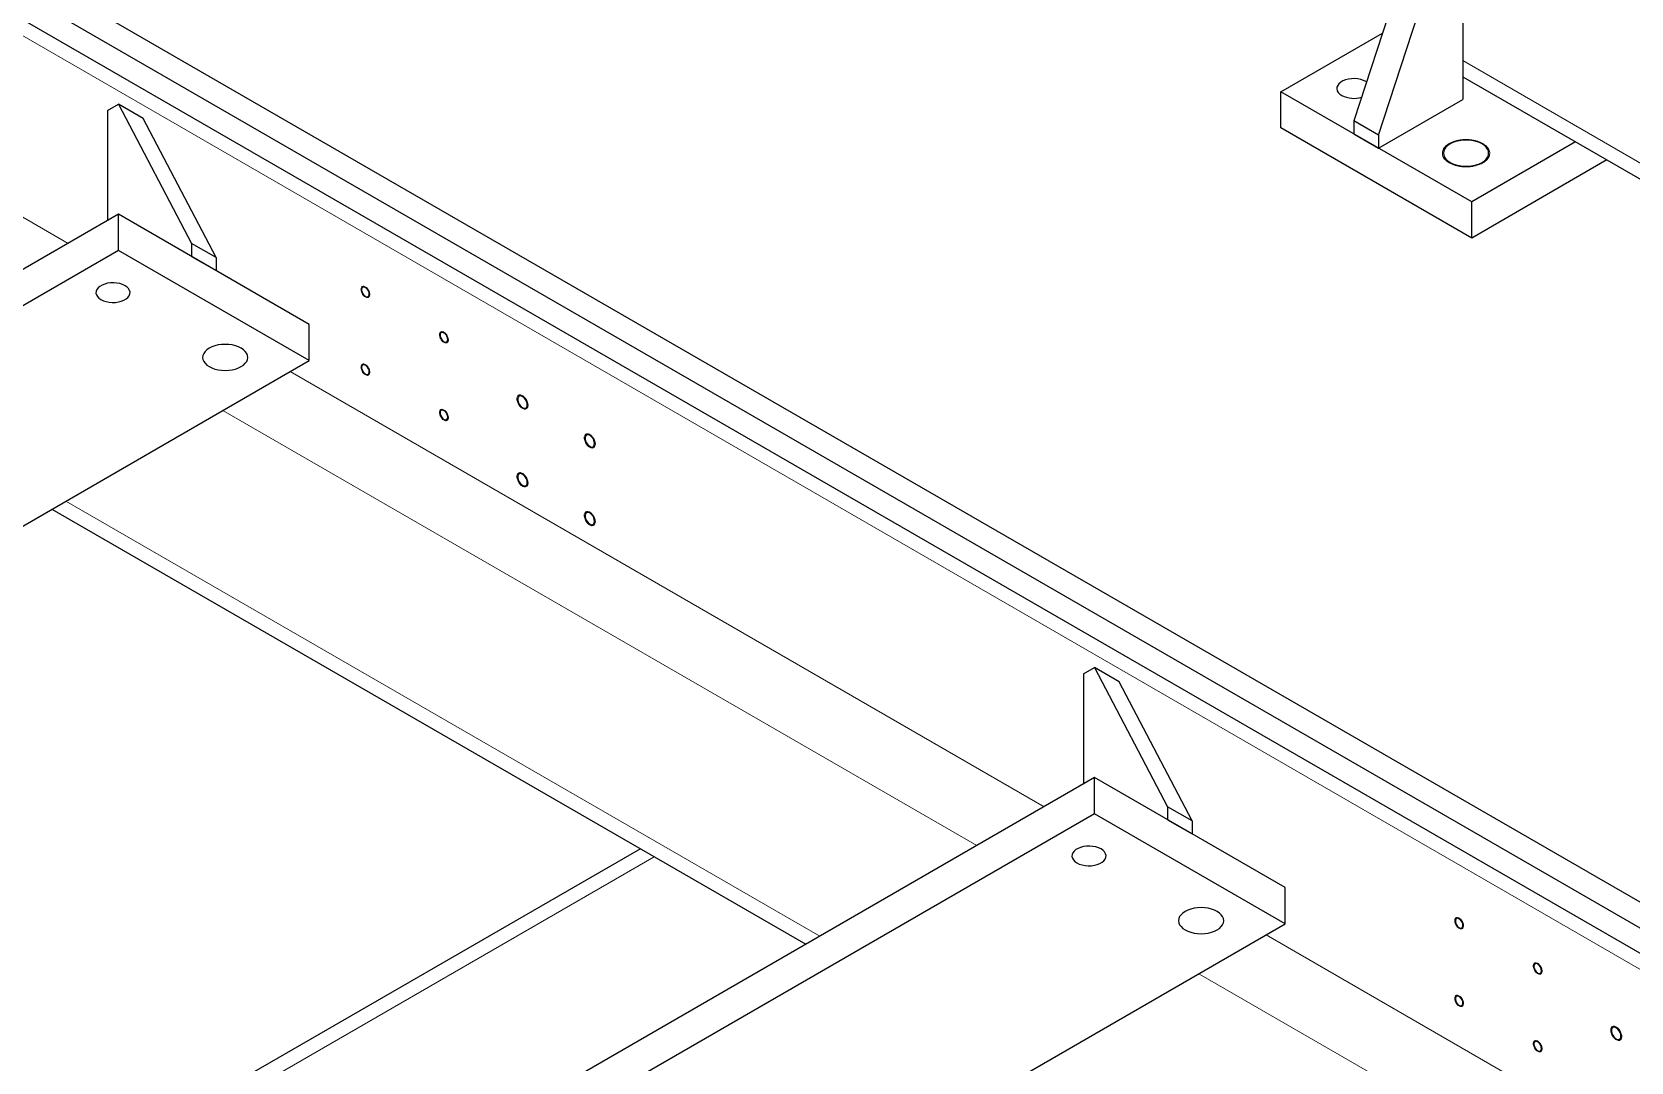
# Model space of a CAD drawing. Header units: millimetres. Extents: x 30 to 8380, y 30 to 5898.
# Drawn here: x 876 to 1380, y 4537 to 4862 of the extents above; entities that cross this region are included whole.
import ezdxf

# ---------------------------------------------------------------- set-up
doc = ezdxf.new("R2010")
doc.units = ezdxf.units.MM
doc.header["$LTSCALE"] = 10

msp = doc.modelspace()

# ---------------------------------------------------------------- linework, layer by layer
at = {"color": 7, "linetype": 'Continuous', "lineweight": 25}
for p, q in [((548.9571135, 5068.8120266), (2161.1605746, 4138.1067791)), ((548.9571135, 5060.6466184), (2161.1605746, 4129.941371)), ((2164.4173244, 4120.0706863), (545.1427955, 5054.8579743)), ((1315.8657948, 4903.9595672), (1292.8848244, 4833.5350785)), ((1300.662999, 4829.0448339), (1323.6439694, 4899.4693226)), ((1327.1795033, 4901.5103428), (1327.1795033, 4840.269782)), ((1269.903854, 4842.7190063), (1301.9113288, 4861.1965282)), ((1327.1795033, 4847.4439769), (1609.7319139, 4684.3299422)), ((900.0356303, 4836.7433763), (903.5711642, 4838.7843965)), ((903.5711642, 4838.7843965), (926.5521346, 4794.8931715)), ((911.3493388, 4834.2941519), (903.5711642, 4838.7843965)), ((1330.0079304, 4808.0216615), (1269.903854, 4842.7190063)), ((1269.903854, 4831.2874349), (1269.903854, 4842.7190063)), ((1300.662999, 4824.9621299), (1327.1795033, 4840.269782)), ((900.0356303, 4836.7433763), (900.0356303, 4802.036079)), ((934.3303092, 4790.4029269), (911.3493388, 4834.2941519)), ((1300.662999, 4829.0448339), (1292.8848244, 4833.5350785)), ((1292.8848244, 4833.5350785), (1292.8848244, 4829.4523745)), ((1330.0079304, 4796.5900902), (1269.903854, 4831.2874349)), ((1292.8848244, 4829.4523745), (1300.662999, 4824.9621299)), ((1300.662999, 4829.0448339), (1300.662999, 4824.9621299)), ((1362.738143, 4826.9164111), (1330.0079304, 4808.0216615)), ((1372.6392471, 4821.2006254), (1330.0079304, 4796.5900902)), ((1330.0079304, 4796.5900902), (1330.0079304, 4808.0216615)), ((903.5711642, 4804.0770993), (475.7715616, 4557.1136455)), ((903.5711642, 4792.6455279), (903.5711642, 4804.0770993)), ((963.6752406, 4769.3797545), (903.5711642, 4804.0770993)), ((903.5711642, 4792.6455279), (475.7715616, 4545.6820741)), ((963.6752406, 4757.9481832), (903.5711642, 4792.6455279)), ((926.5521346, 4794.8931715), (926.5521346, 4790.8104675)), ((934.3303092, 4790.4029269), (926.5521346, 4794.8931715)), ((926.5521346, 4790.8104675), (934.3303092, 4786.3202229)), ((934.3303092, 4790.4029269), (934.3303092, 4786.3202229)), ((963.6752406, 4757.9481832), (963.6752406, 4769.3797545)), ((535.875638, 4510.9847293), (963.6752406, 4757.9481832)), ((882.5628706, 4711.1230086), (1120.14914, 4573.9673747)), ((1207.6270802, 4659.1746119), (1211.1626141, 4661.2156322)), ((1207.6270802, 4659.1746119), (1207.6270802, 4624.4673147)), ((1211.1626141, 4661.2156322), (1234.1435844, 4617.3244072)), ((1218.9407887, 4656.7253876), (1211.1626141, 4661.2156322)), ((1241.921759, 4612.8341626), (1218.9407887, 4656.7253876)), ((1211.1626141, 4626.508335), (783.3630114, 4379.5448811)), ((1211.1626141, 4615.0767636), (1211.1626141, 4626.508335)), ((1271.2666905, 4591.8109902), (1211.1626141, 4626.508335)), ((1234.1435844, 4617.3244072), (1234.1435844, 4613.2417031)), ((1241.921759, 4612.8341626), (1234.1435844, 4617.3244072)), ((1211.1626141, 4615.0767636), (783.3630114, 4368.1133098)), ((1271.2666905, 4580.3794188), (1211.1626141, 4615.0767636)), ((1234.1435844, 4613.2417031), (1241.921759, 4608.7514585)), ((1241.921759, 4612.8341626), (1241.921759, 4608.7514585)), ((1068.0150455, 4604.0637469), (896.0717737, 4504.803009)), ((1271.2666905, 4580.3794188), (1271.2666905, 4591.8109902)), ((843.4670878, 4333.415965), (1271.2666905, 4580.3794188))]:
    msp.add_line(p, q, dxfattribs=at)
at = {"color": 8, "linetype": 'Continuous', "lineweight": 18}
for p, q in [((548.2500067, 5047.9903022), (2167.5245356, 4113.2030142)), ((650.0767163, 4932.0491372), (887.6629857, 4794.8935033)), ((1327.1795033, 4852.5178941), (1611.1251746, 4688.5995472)), ((957.6681661, 4754.4803728), (1195.2544355, 4617.324739)), ((936.4532386, 4742.2332559), (1174.039508, 4605.077622)), ((886.955764, 4713.658972), (1124.5420334, 4576.5033381)), ((1072.4096629, 4601.5267883), (892.9645625, 4497.9353369)), ((1265.2596159, 4576.9116085), (1502.8458853, 4439.7559746)), ((1244.0446885, 4564.6644916), (1481.6309579, 4427.5088577))]:
    msp.add_line(p, q, dxfattribs=at)
at = {"color": 7, "linetype": 'Continuous', "lineweight": 25, "flags": 128}
for points in [[(1296.8900083, 4845.8088434), (1296.6855234, 4845.9336132), (1295.9224326, 4846.2994188), (1295.0558998, 4846.5780499), (1294.1154336, 4846.7600182), (1293.1330605, 4846.839127), (1292.142234, 4846.8126822), (1291.1766955, 4846.6815844), (1290.2693253, 4846.4502981), (1289.4510228, 4846.1266993), (1288.7496543, 4845.7218079), (1288.1891041, 4845.2494119), (1287.7884609, 4844.7255982), (1287.5613683, 4844.1682047), (1287.5155597, 4843.5962128), (1287.6525949, 4843.0291009), (1287.9678074, 4842.4861813), (1288.450463, 4841.9859425), (1289.0841255, 4841.5454196)], [(1323.2020276, 4820.4208597), (1324.0521935, 4820.0016852), (1325.0054812, 4819.6644479), (1326.0384174, 4819.4174518), (1327.1255679, 4819.2667787), (1328.2401635, 4819.2161387), (1329.354759, 4819.2667787), (1330.4419095, 4819.4174518), (1331.4748458, 4819.6644479), (1332.4281334, 4820.0016852), (1333.2782993, 4820.4208597), (1334.0044095, 4820.9116501), (1334.5885849, 4821.4619713), (1335.0164411, 4822.0582727), (1335.2774429, 4822.6858713), (1335.3651635, 4823.3293136), (1335.2774429, 4823.972756), (1335.0164411, 4824.6003546), (1334.5885849, 4825.196656), (1334.0044095, 4825.7469772), (1333.2782993, 4826.2377675), (1332.4281334, 4826.6569421), (1331.4748458, 4826.9941793), (1330.4419095, 4827.2411755), (1329.354759, 4827.3918486), (1328.2401635, 4827.4424886), (1327.1255679, 4827.3918486), (1326.0384174, 4827.2411755), (1325.0054812, 4826.9941793), (1324.0521935, 4826.6569421), (1323.2020276, 4826.2377675), (1322.4759174, 4825.7469772), (1321.891742, 4825.196656), (1321.4638858, 4824.6003546), (1321.202884, 4823.972756), (1321.1151635, 4823.3293136), (1321.202884, 4822.6858713), (1321.4638858, 4822.0582727), (1321.891742, 4821.4619713), (1322.4759174, 4820.9116501), (1323.2020276, 4820.4208597)], [(898.0026983, 4777.1847993), (898.7657891, 4776.8189937), (899.6323219, 4776.5403626), (900.5727881, 4776.3583943), (901.5551612, 4776.2792855), (902.5459877, 4776.3057303), (903.5115262, 4776.4368281), (904.4188964, 4776.6681144), (905.2371989, 4776.9917132), (905.9385674, 4777.3966046), (906.4991176, 4777.8690006), (906.8997608, 4778.3928143), (907.1268534, 4778.9502078), (907.172662, 4779.5221997), (907.0356268, 4780.0893117), (906.7204143, 4780.6322313), (906.2377587, 4781.13247), (905.6040962, 4781.5729929), (904.8410055, 4781.9387985), (903.9744727, 4782.2174296), (903.0340065, 4782.3993979), (902.0516334, 4782.4785067), (901.0608069, 4782.4520619), (900.0952684, 4782.3209641), (899.1878982, 4782.0896778), (898.3695957, 4781.766079), (897.6682272, 4781.3611876), (897.1076769, 4780.8887916), (896.7070338, 4780.3649779), (896.4799412, 4779.8075844), (896.4341326, 4779.2355925), (896.5711677, 4778.6684805), (896.8863802, 4778.125561), (897.3690359, 4777.6253222), (898.0026983, 4777.1847993)], [(982.5549917, 4778.8992028), (982.4898596, 4779.3875244), (982.3015214, 4779.8981287), (982.0103865, 4780.3756837), (981.6480037, 4780.7684391), (981.2536431, 4781.0338336), (980.8700395, 4781.1431077), (980.5387625, 4781.0844198), (980.295711, 4780.8641296), (980.1672235, 4780.506109), (980.1672235, 4780.0491551), (980.295711, 4779.542786), (980.5387625, 4779.0418745), (980.8700395, 4778.6007023), (981.2536431, 4778.2670771), (981.6480037, 4778.0771525), (982.0103865, 4778.0515097), (982.3015214, 4778.1929275), (982.4898596, 4778.4860811), (982.5549917, 4778.8992028)], [(932.1206005, 4756.0602394), (932.9707664, 4755.6410649), (933.924054, 4755.3038276), (934.9569903, 4755.0568315), (936.0441408, 4754.9061584), (937.1587363, 4754.8555184), (938.2733319, 4754.9061584), (939.3604824, 4755.0568315), (940.3934187, 4755.3038276), (941.3467063, 4755.6410649), (942.1968722, 4756.0602394), (942.9229824, 4756.5510297), (943.5071578, 4757.101351), (943.935014, 4757.6976523), (944.1960158, 4758.325251), (944.2837363, 4758.9686933), (944.1960158, 4759.6121356), (943.935014, 4760.2397343), (943.5071578, 4760.8360357), (942.9229824, 4761.3863569), (942.1968722, 4761.8771472), (941.3467063, 4762.2963217), (940.3934187, 4762.633559), (939.3604824, 4762.8805551), (938.2733319, 4763.0312282), (937.1587363, 4763.0818683), (936.0441408, 4763.0312282), (934.9569903, 4762.8805551), (933.924054, 4762.633559), (932.9707664, 4762.2963217), (932.1206005, 4761.8771472), (931.3944903, 4761.3863569), (930.8103149, 4760.8360357), (930.3824587, 4760.2397343), (930.1214569, 4759.6121356), (930.0337363, 4758.9686933), (930.1214569, 4758.325251), (930.3824587, 4757.6976523), (930.8103149, 4757.101351), (931.3944903, 4756.5510297), (932.1206005, 4756.0602394)], [(1007.303729, 4764.6120608), (1007.238597, 4765.1003824), (1007.0502587, 4765.6109867), (1006.7591238, 4766.0885418), (1006.3967411, 4766.4812971), (1006.0023804, 4766.7466917), (1005.6187769, 4766.8559657), (1005.2874998, 4766.7972778), (1005.0444484, 4766.5769876), (1004.9159608, 4766.218967), (1004.9159608, 4765.7620132), (1005.0444484, 4765.255644), (1005.2874998, 4764.7547326), (1005.6187769, 4764.3135603), (1006.0023804, 4763.9799352), (1006.3967411, 4763.7900105), (1006.7591238, 4763.7643677), (1007.0502587, 4763.9057856), (1007.238597, 4764.1989392), (1007.303729, 4764.6120608)], [(982.5549917, 4754.4029784), (982.4898596, 4754.8913), (982.3015214, 4755.4019043), (982.0103865, 4755.8794594), (981.6480037, 4756.2722147), (981.2536431, 4756.5376093), (980.8700395, 4756.6468833), (980.5387625, 4756.5881954), (980.295711, 4756.3679052), (980.1672235, 4756.0098846), (980.1672235, 4755.5529308), (980.295711, 4755.0465616), (980.5387625, 4754.5456502), (980.8700395, 4754.1044779), (981.2536431, 4753.7708528), (981.6480037, 4753.5809281), (982.0103865, 4753.5552853), (982.3015214, 4753.6967032), (982.4898596, 4753.9898568), (982.5549917, 4754.4029784)], [(1007.303729, 4740.1158365), (1007.238597, 4740.6041581), (1007.0502587, 4741.1147623), (1006.7591238, 4741.5923174), (1006.3967411, 4741.9850728), (1006.0023804, 4742.2504673), (1005.6187769, 4742.3597414), (1005.2874998, 4742.3010534), (1005.0444484, 4742.0807633), (1004.9159608, 4741.7227427), (1004.9159608, 4741.2657888), (1005.0444484, 4740.7594197), (1005.2874998, 4740.2585082), (1005.6187769, 4739.817336), (1006.0023804, 4739.4837108), (1006.3967411, 4739.2937862), (1006.7591238, 4739.2681434), (1007.0502587, 4739.4095612), (1007.238597, 4739.7027148), (1007.303729, 4740.1158365)], [(1032.3529868, 4744.0273761), (1032.2862304, 4744.5773579), (1032.0918928, 4745.1555468), (1031.7872418, 4745.710568), (1031.399347, 4746.1931055), (1030.9626744, 4746.5602837), (1030.5160245, 4746.7794772), (1030.0990839, 4746.8312098), (1029.7488997, 4746.7108847), (1029.4965873, 4746.4291934), (1029.3645658, 4746.0111654), (1029.3645658, 4745.4939442), (1029.4965873, 4744.9234873), (1029.7488997, 4744.3504823), (1030.0990839, 4743.8258432), (1030.5160245, 4743.3961864), (1030.9626744, 4743.0996889), (1031.399347, 4742.9626957), (1031.7872418, 4742.9973794), (1032.0918928, 4743.200658), (1032.2862304, 4743.5544695), (1032.3529868, 4744.0273761)], [(1053.5661902, 4731.7812544), (1053.4994338, 4732.3312362), (1053.3050963, 4732.9094251), (1053.0004453, 4733.4644463), (1052.6125504, 4733.9469838), (1052.1758779, 4734.314162), (1051.7292279, 4734.5333556), (1051.3122873, 4734.5850881), (1050.9621031, 4734.464763), (1050.7097908, 4734.1830717), (1050.5777692, 4733.7650437), (1050.5777692, 4733.2478225), (1050.7097908, 4732.6773657), (1050.9621031, 4732.1043606), (1051.3122873, 4731.5797215), (1051.7292279, 4731.1500647), (1052.1758779, 4730.8535672), (1052.6125504, 4730.7165741), (1053.0004453, 4730.7512577), (1053.3050963, 4730.9545364), (1053.4994338, 4731.3083478), (1053.5661902, 4731.7812544)], [(1032.3529868, 4719.5311517), (1032.2862304, 4720.0811336), (1032.0918928, 4720.6593224), (1031.7872418, 4721.2143436), (1031.399347, 4721.6968811), (1030.9626744, 4722.0640593), (1030.5160245, 4722.2832529), (1030.0990839, 4722.3349854), (1029.7488997, 4722.2146604), (1029.4965873, 4721.932969), (1029.3645658, 4721.514941), (1029.3645658, 4720.9977199), (1029.4965873, 4720.427263), (1029.7488997, 4719.854258), (1030.0990839, 4719.3296188), (1030.5160245, 4718.8999621), (1030.9626744, 4718.6034645), (1031.399347, 4718.4664714), (1031.7872418, 4718.501155), (1032.0918928, 4718.7044337), (1032.2862304, 4719.0582451), (1032.3529868, 4719.5311517)], [(1053.5661902, 4707.28503), (1053.4994338, 4707.8350119), (1053.3050963, 4708.4132007), (1053.0004453, 4708.9682219), (1052.6125504, 4709.4507594), (1052.1758779, 4709.8179377), (1051.7292279, 4710.0371312), (1051.3122873, 4710.0888638), (1050.9621031, 4709.9685387), (1050.7097908, 4709.6868474), (1050.5777692, 4709.2688193), (1050.5777692, 4708.7515982), (1050.7097908, 4708.1811413), (1050.9621031, 4707.6081363), (1051.3122873, 4707.0834972), (1051.7292279, 4706.6538404), (1052.1758779, 4706.3573429), (1052.6125504, 4706.2203497), (1053.0004453, 4706.2550333), (1053.3050963, 4706.458312), (1053.4994338, 4706.8121235), (1053.5661902, 4707.28503)], [(1205.5941482, 4599.616035), (1206.3572389, 4599.2502294), (1207.2237717, 4598.9715983), (1208.1642379, 4598.78963), (1209.146611, 4598.7105212), (1210.1374375, 4598.736966), (1211.102976, 4598.8680638), (1212.0103462, 4599.0993501), (1212.8286487, 4599.4229489), (1213.5300172, 4599.8278403), (1214.0905675, 4600.3002363), (1214.4912106, 4600.82405), (1214.7183032, 4601.3814435), (1214.7641118, 4601.9534354), (1214.6270766, 4602.5205474), (1214.3118641, 4603.0634669), (1213.8292085, 4603.5637057), (1213.1955461, 4604.0042286), (1212.4324553, 4604.3700341), (1211.5659225, 4604.6486653), (1210.6254563, 4604.8306336), (1209.6430832, 4604.9097423), (1208.6522567, 4604.8832976), (1207.6867182, 4604.7521998), (1206.779348, 4604.5209134), (1205.9610455, 4604.1973147), (1205.259677, 4603.7924232), (1204.6991268, 4603.3200273), (1204.2984836, 4602.7962136), (1204.071391, 4602.2388201), (1204.0255824, 4601.6668281), (1204.1626176, 4601.0997162), (1204.4778301, 4600.5567966), (1204.9604857, 4600.0565579), (1205.5941482, 4599.616035)], [(1239.7120503, 4578.4914751), (1240.5622162, 4578.0723006), (1241.5155039, 4577.7350633), (1242.5484401, 4577.4880672), (1243.6355906, 4577.337394), (1244.7501862, 4577.286754), (1245.8647817, 4577.337394), (1246.9519323, 4577.4880672), (1247.9848685, 4577.7350633), (1248.9381561, 4578.0723006), (1249.788322, 4578.4914751), (1250.5144323, 4578.9822654), (1251.0986077, 4579.5325866), (1251.5264638, 4580.128888), (1251.7874656, 4580.7564867), (1251.8751862, 4581.399929), (1251.7874656, 4582.0433713), (1251.5264638, 4582.6709699), (1251.0986077, 4583.2672713), (1250.5144323, 4583.8175926), (1249.788322, 4584.3083829), (1248.9381561, 4584.7275574), (1247.9848685, 4585.0647947), (1246.9519323, 4585.3117908), (1245.8647817, 4585.4624639), (1244.7501862, 4585.5131039), (1243.6355906, 4585.4624639), (1242.5484401, 4585.3117908), (1241.5155039, 4585.0647947), (1240.5622162, 4584.7275574), (1239.7120503, 4584.3083829), (1238.9859401, 4583.8175926), (1238.4017647, 4583.2672713), (1237.9739085, 4582.6709699), (1237.7129067, 4582.0433713), (1237.6251862, 4581.399929), (1237.7129067, 4580.7564867), (1237.9739085, 4580.128888), (1238.4017647, 4579.5325866), (1238.9859401, 4578.9822654), (1239.7120503, 4578.4914751)], [(1327.2695475, 4579.8997255), (1327.2044154, 4580.3880471), (1327.0160772, 4580.8986514), (1326.7249423, 4581.3762065), (1326.3625596, 4581.7689618), (1325.9681989, 4582.0343564), (1325.5845954, 4582.1436304), (1325.2533183, 4582.0849425), (1325.0102669, 4581.8646523), (1324.8817793, 4581.5066317), (1324.8817793, 4581.0496779), (1325.0102669, 4580.5433087), (1325.2533183, 4580.0423973), (1325.5845954, 4579.601225), (1325.9681989, 4579.2675999), (1326.3625596, 4579.0776752), (1326.7249423, 4579.0520324), (1327.0160772, 4579.1934503), (1327.2044154, 4579.4866039), (1327.2695475, 4579.8997255)], [(1352.0182849, 4565.6125836), (1351.9531528, 4566.1009052), (1351.7648146, 4566.6115094), (1351.4736796, 4567.0890645), (1351.1112969, 4567.4818199), (1350.7169362, 4567.7472144), (1350.3333327, 4567.8564885), (1350.0020557, 4567.7978005), (1349.7590042, 4567.5775104), (1349.6305166, 4567.2194898), (1349.6305166, 4566.7625359), (1349.7590042, 4566.2561668), (1350.0020557, 4565.7552553), (1350.3333327, 4565.3140831), (1350.7169362, 4564.9804579), (1351.1112969, 4564.7905333), (1351.4736796, 4564.7648905), (1351.7648146, 4564.9063083), (1351.9531528, 4565.1994619), (1352.0182849, 4565.6125836)], [(1327.2695475, 4555.4035012), (1327.2044154, 4555.8918228), (1327.0160772, 4556.402427), (1326.7249423, 4556.8799821), (1326.3625596, 4557.2727375), (1325.9681989, 4557.538132), (1325.5845954, 4557.6474061), (1325.2533183, 4557.5887181), (1325.0102669, 4557.368428), (1324.8817793, 4557.0104074), (1324.8817793, 4556.5534535), (1325.0102669, 4556.0470844), (1325.2533183, 4555.5461729), (1325.5845954, 4555.1050007), (1325.9681989, 4554.7713755), (1326.3625596, 4554.5814509), (1326.7249423, 4554.5558081), (1327.0160772, 4554.6972259), (1327.2044154, 4554.9903795), (1327.2695475, 4555.4035012)], [(1377.0675426, 4545.0278988), (1377.0007862, 4545.5778807), (1376.8064486, 4546.1560695), (1376.5017977, 4546.7110907), (1376.1139028, 4547.1936282), (1375.6772303, 4547.5608064), (1375.2305803, 4547.78), (1374.8136397, 4547.8317325), (1374.4634555, 4547.7114075), (1374.2111431, 4547.4297161), (1374.0791216, 4547.0116881), (1374.0791216, 4546.494467), (1374.2111431, 4545.9240101), (1374.4634555, 4545.3510051), (1374.8136397, 4544.8263659), (1375.2305803, 4544.3967092), (1375.6772303, 4544.1002116), (1376.1139028, 4543.9632185), (1376.5017977, 4543.9979021), (1376.8064486, 4544.2011808), (1377.0007862, 4544.5549922), (1377.0675426, 4545.0278988)], [(1352.0182849, 4541.1163592), (1351.9531528, 4541.6046808), (1351.7648146, 4542.1152851), (1351.4736796, 4542.5928402), (1351.1112969, 4542.9855955), (1350.7169362, 4543.25099), (1350.3333327, 4543.3602641), (1350.0020557, 4543.3015762), (1349.7590042, 4543.081286), (1349.6305166, 4542.7232654), (1349.6305166, 4542.2663115), (1349.7590042, 4541.7599424), (1350.0020557, 4541.2590309), (1350.3333327, 4540.8178587), (1350.7169362, 4540.4842335), (1351.1112969, 4540.2943089), (1351.4736796, 4540.2686661), (1351.7648146, 4540.4100839), (1351.9531528, 4540.7032376), (1352.0182849, 4541.1163592)]]:
    msp.add_lwpolyline(points, dxfattribs=at)
at = {"color": 7, "linetype": 'Continuous', "lineweight": 25}
msp.add_arc((1292.9202316, 4849.0876641), 8.461747, 243.041383595, 286.413450366, dxfattribs=at)
at = {"color": 7, "linetype": 'Continuous', "lineweight": 18}
for points, knots in [([(1333.5430622, 4820.2677832), (1332.6717668, 4819.8363226), (1331.6961963, 4819.4867348), (1330.6396192, 4819.2272137), (1329.526801, 4819.0638424), (1328.3838251, 4819.0004502), (1327.2374818, 4819.0385228), (1326.1146406, 4819.1771679), (1325.0416198, 4819.4131358), (1324.0435702, 4819.7408956), (1323.1438852, 4820.1527648), (1322.3636526, 4820.6390897), (1321.7211604, 4821.1884712), (1321.2314682, 4821.7880321), (1320.9060538, 4822.4237194), (1320.7525448, 4823.0806331), (1320.7745391, 4823.7433756), (1320.9715214, 4824.3964129), (1321.3388745, 4825.0244383), (1321.867988, 4825.6127313), (1322.5464598, 4826.147503), (1323.3583873, 4826.6162188), (1324.2847394, 4827.0078922), (1325.3038033, 4827.3133429), (1326.391693, 4827.5254114), (1327.5229093, 4827.6391268), (1328.6709374, 4827.6518239), (1329.8088686, 4827.563205), (1330.9100306, 4827.3753473), (1331.9486132, 4827.092654), (1332.9002729, 4826.7217511), (1333.7427036, 4826.2713325), (1334.4561594, 4825.7519553), (1335.0239175, 4825.1757936), (1335.4326702, 4824.5563519), (1335.6728366, 4823.9081494), (1335.7387874, 4823.2463795), (1335.6289769, 4822.5865536), (1335.3459788, 4821.9441373), (1334.8964265, 4821.3341884), (1334.290857, 4820.7710035), (1333.5434643, 4820.2677832), (1333.8023628, 4820.4311065), (1333.5434643, 4820.2677832)], [0, 0, 0, 0, 0.0243839183, 0.0487743204, 0.0731647224, 0.0975551244, 0.1219455265, 0.1463359285, 0.1707263306, 0.1951167326, 0.2195071347, 0.2438975367, 0.2682879387, 0.2926783408, 0.3170687428, 0.3414591449, 0.3658495469, 0.390239949, 0.414630351, 0.439020753, 0.4634111551, 0.4878015571, 0.5121919592, 0.5365823612, 0.5609727632, 0.5853631653, 0.6097535673, 0.6341439694, 0.6585343714, 0.6829247735, 0.7073151755, 0.7317055775, 0.7560959796, 0.7804863816, 0.8048767837, 0.8292671857, 0.8536575877, 0.8780479898, 0.9024383918, 0.9268287939, 0.9512191959, 0.975609598, 1, 1, 1, 1]), ([(982.7667475, 4778.7767416), (982.7042942, 4778.331653), (982.5213883, 4777.998654), (982.2346579, 4777.8073329), (981.8695804, 4777.7746895), (981.4585945, 4777.9036242), (981.0382181, 4778.1826807), (980.6458034, 4778.5870636), (980.3162183, 4779.0808416), (980.0787478, 4779.6201404), (979.9544922, 4780.157041), (979.9544922, 4780.6438374), (980.0787478, 4781.0372755), (980.3162183, 4781.3023968), (980.6458034, 4781.4156439), (981.0382181, 4781.3669544), (981.4585945, 4781.1606546), (981.8695804, 4780.8150751), (982.2346579, 4780.3609222), (982.5213883, 4779.8385493), (982.7042942, 4779.2943716), (982.7671237, 4778.7767416), (982.7548504, 4778.9466918), (982.7671237, 4778.7767416)], [0, 0, 0, 0, 0.04761604, 0.095235238, 0.142854436, 0.190473634, 0.238092832, 0.28571203, 0.333331228, 0.380950426, 0.428569624, 0.476188822, 0.52380802, 0.571427218, 0.619046416, 0.666665614, 0.714284812, 0.76190401, 0.809523208, 0.857142406, 0.904761604, 0.952380802, 1, 1, 1, 1]), ([(1007.5157881, 4764.4895996), (1007.4530315, 4764.0445111), (1007.2701256, 4763.7115121), (1006.9833952, 4763.520191), (1006.6183177, 4763.4875475), (1006.2073318, 4763.6164823), (1005.7869554, 4763.8955388), (1005.3945407, 4764.2999216), (1005.0649556, 4764.7936996), (1004.8274851, 4765.3329985), (1004.7032295, 4765.8698991), (1004.7032295, 4766.3566954), (1004.8274851, 4766.7501336), (1005.0649556, 4767.0152548), (1005.3945407, 4767.128502), (1005.7869554, 4767.0798125), (1006.2073318, 4766.8735127), (1006.6183177, 4766.5279332), (1006.9833952, 4766.0737802), (1007.2701256, 4765.5514073), (1007.4530315, 4765.0072296), (1007.5158611, 4764.4895996), (1007.5035878, 4764.6595498), (1007.5158611, 4764.4895996)], [0, 0, 0, 0, 0.0476184627, 0.0952375396, 0.1428566164, 0.1904756933, 0.2380947702, 0.285713847, 0.3333329239, 0.3809520008, 0.4285710776, 0.4761901545, 0.5238092314, 0.5714283082, 0.6190473851, 0.6666664619, 0.7142855388, 0.7619046157, 0.8095236925, 0.8571427694, 0.9047618463, 0.9523809231, 1, 1, 1, 1]), ([(982.7667475, 4754.2805172), (982.7042942, 4753.8354287), (982.5213883, 4753.5024297), (982.2346579, 4753.3111086), (981.8695804, 4753.2784651), (981.4585945, 4753.4073999), (981.0382181, 4753.6864564), (980.6458034, 4754.0908392), (980.3162183, 4754.5846172), (980.0787478, 4755.1239161), (979.9544922, 4755.6608167), (979.9544922, 4756.147613), (980.0787478, 4756.5410512), (980.3162183, 4756.8061724), (980.6458034, 4756.9194196), (981.0382181, 4756.8707301), (981.4585945, 4756.6644303), (981.8695804, 4756.3188508), (982.2346579, 4755.8646978), (982.5213883, 4755.3423249), (982.7042942, 4754.7981472), (982.7671237, 4754.2805172), (982.7548504, 4754.4504674), (982.7671237, 4754.2805172)], [0, 0, 0, 0, 0.04761604, 0.095235238, 0.142854436, 0.190473634, 0.238092832, 0.28571203, 0.333331228, 0.380950426, 0.428569624, 0.476188822, 0.52380802, 0.571427218, 0.619046416, 0.666665614, 0.714284812, 0.76190401, 0.809523208, 0.857142406, 0.904761604, 0.952380802, 1, 1, 1, 1]), ([(1007.5157881, 4739.9933753), (1007.4530315, 4739.5482867), (1007.2701256, 4739.2152877), (1006.9833952, 4739.0239666), (1006.6183177, 4738.9913232), (1006.2073318, 4739.1202579), (1005.7869554, 4739.3993144), (1005.3945407, 4739.8036973), (1005.0649556, 4740.2974753), (1004.8274851, 4740.8367741), (1004.7032295, 4741.3736747), (1004.7032295, 4741.8604711), (1004.8274851, 4742.2539092), (1005.0649556, 4742.5190305), (1005.3945407, 4742.6322776), (1005.7869554, 4742.5835881), (1006.2073318, 4742.3772883), (1006.6183177, 4742.0317088), (1006.9833952, 4741.5775559), (1007.2701256, 4741.055183), (1007.4530315, 4740.5110052), (1007.5158611, 4739.9933753), (1007.5035878, 4740.1633255), (1007.5158611, 4739.9933753)], [0, 0, 0, 0, 0.0476184627, 0.0952375396, 0.1428566164, 0.1904756933, 0.2380947702, 0.285713847, 0.3333329239, 0.3809520008, 0.4285710776, 0.4761901545, 0.5238092314, 0.5714283082, 0.6190473851, 0.6666664619, 0.7142855388, 0.7619046157, 0.8095236925, 0.8571427694, 0.9047618463, 0.9523809231, 1, 1, 1, 1]), ([(1032.6176882, 4743.8742995), (1032.5525982, 4743.3613926), (1032.3607992, 4742.9622123), (1032.0569797, 4742.7063638), (1031.6636726, 4742.6128224), (1031.2100477, 4742.6885255), (1030.7297482, 4742.9278586), (1030.2583957, 4743.3130715), (1029.8309484, 4743.8155947), (1029.4791081, 4744.3981583), (1029.228969, 4745.0175562), (1029.099083, 4745.6278507), (1029.099083, 4746.1837788), (1029.228969, 4746.64411), (1029.4791081, 4746.9747036), (1029.8309484, 4747.1510409), (1030.2583957, 4747.160044), (1030.7297482, 4747.0010449), (1031.2100477, 4746.685836), (1031.6636726, 4746.2377949), (1032.0569797, 4745.6901508), (1032.3607992, 4745.0835198), (1032.5525982, 4744.462893), (1032.6181518, 4743.8742995), (1032.6053781, 4744.0675547), (1032.6181518, 4743.8742995)], [0, 0, 0, 0, 0.0434755436, 0.086953928, 0.1304323124, 0.1739106968, 0.2173890811, 0.2608674655, 0.3043458499, 0.3478242343, 0.3913026187, 0.434781003, 0.4782593874, 0.5217377718, 0.5652161562, 0.6086945406, 0.6521729249, 0.6956513093, 0.7391296937, 0.7826080781, 0.8260864625, 0.8695648469, 0.9130432312, 0.9565216156, 1, 1, 1, 1]), ([(1053.8309813, 4731.6281779), (1053.7658017, 4731.115271), (1053.5740027, 4730.7160906), (1053.2701832, 4730.4602421), (1052.8768761, 4730.3667007), (1052.4232511, 4730.4424038), (1051.9429516, 4730.6817369), (1051.4715992, 4731.0669498), (1051.0441519, 4731.569473), (1050.6923115, 4732.1520366), (1050.4421725, 4732.7714346), (1050.3122864, 4733.381729), (1050.3122864, 4733.9376571), (1050.4421725, 4734.3979883), (1050.6923115, 4734.7285819), (1051.0441519, 4734.9049193), (1051.4715992, 4734.9139223), (1051.9429516, 4734.7549232), (1052.4232511, 4734.4397144), (1052.8768761, 4733.9916733), (1053.2701832, 4733.4440291), (1053.5740027, 4732.8373981), (1053.7658017, 4732.2167713), (1053.8313552, 4731.6281779), (1053.8185816, 4731.821433), (1053.8313552, 4731.6281779)], [0, 0, 0, 0, 0.0434760675, 0.0869544281, 0.1304327886, 0.1739111492, 0.2173895098, 0.2608678703, 0.3043462309, 0.3478245915, 0.391302952, 0.4347813126, 0.4782596732, 0.5217380337, 0.5652163943, 0.6086947549, 0.6521731154, 0.695651476, 0.7391298366, 0.7826081972, 0.8260865577, 0.8695649183, 0.9130432789, 0.9565216394, 1, 1, 1, 1]), ([(1032.6176882, 4719.3780752), (1032.5525982, 4718.8651683), (1032.3607992, 4718.4659879), (1032.0569797, 4718.2101394), (1031.6636726, 4718.116598), (1031.2100477, 4718.1923011), (1030.7297482, 4718.4316342), (1030.2583957, 4718.8168471), (1029.8309484, 4719.3193703), (1029.4791081, 4719.9019339), (1029.228969, 4720.5213319), (1029.099083, 4721.1316263), (1029.099083, 4721.6875544), (1029.228969, 4722.1478856), (1029.4791081, 4722.4784792), (1029.8309484, 4722.6548166), (1030.2583957, 4722.6638196), (1030.7297482, 4722.5048206), (1031.2100477, 4722.1896117), (1031.6636726, 4721.7415706), (1032.0569797, 4721.1939264), (1032.3607992, 4720.5872954), (1032.5525982, 4719.9666687), (1032.6181518, 4719.3780752), (1032.6053781, 4719.5713303), (1032.6181518, 4719.3780752)], [0, 0, 0, 0, 0.0434755436, 0.086953928, 0.1304323124, 0.1739106968, 0.2173890811, 0.2608674655, 0.3043458499, 0.3478242343, 0.3913026187, 0.434781003, 0.4782593874, 0.5217377718, 0.5652161562, 0.6086945406, 0.6521729249, 0.6956513093, 0.7391296937, 0.7826080781, 0.8260864625, 0.8695648469, 0.9130432312, 0.9565216156, 1, 1, 1, 1]), ([(1053.8309813, 4707.1319535), (1053.7658017, 4706.6190466), (1053.5740027, 4706.2198662), (1053.2701832, 4705.9640178), (1052.8768761, 4705.8704763), (1052.4232511, 4705.9461794), (1051.9429516, 4706.1855126), (1051.4715992, 4706.5707254), (1051.0441519, 4707.0732486), (1050.6923115, 4707.6558122), (1050.4421725, 4708.2752102), (1050.3122864, 4708.8855046), (1050.3122864, 4709.4414328), (1050.4421725, 4709.901764), (1050.6923115, 4710.2323575), (1051.0441519, 4710.4086949), (1051.4715992, 4710.4176979), (1051.9429516, 4710.2586989), (1052.4232511, 4709.94349), (1052.8768761, 4709.4954489), (1053.2701832, 4708.9478047), (1053.5740027, 4708.3411737), (1053.7658017, 4707.720547), (1053.8313552, 4707.1319535), (1053.8185816, 4707.3252087), (1053.8313552, 4707.1319535)], [0, 0, 0, 0, 0.0434760675, 0.0869544281, 0.1304327886, 0.1739111492, 0.2173895098, 0.2608678703, 0.3043462309, 0.3478245915, 0.391302952, 0.4347813126, 0.4782596732, 0.5217380337, 0.5652163943, 0.6086947549, 0.6521731154, 0.695651476, 0.7391298366, 0.7826081972, 0.8260865577, 0.8695649183, 0.9130432789, 0.9565216394, 1, 1, 1, 1]), ([(1327.4812698, 4579.7772643), (1327.41885, 4579.3321758), (1327.2359441, 4578.9991768), (1326.9492137, 4578.8078557), (1326.5841362, 4578.7752122), (1326.1731503, 4578.904147), (1325.7527739, 4579.1832035), (1325.3603592, 4579.5875863), (1325.0307741, 4580.0813643), (1324.7933036, 4580.6206632), (1324.669048, 4581.1575638), (1324.669048, 4581.6443601), (1324.7933036, 4582.0377983), (1325.0307741, 4582.3029195), (1325.3603592, 4582.4161667), (1325.7527739, 4582.3674772), (1326.1731503, 4582.1611774), (1326.5841362, 4581.8155979), (1326.9492137, 4581.3614449), (1327.2359441, 4580.839072), (1327.41885, 4580.2948943), (1327.4816796, 4579.7772643), (1327.4694063, 4579.9472145), (1327.4816796, 4579.7772643)], [0, 0, 0, 0, 0.0476157734, 0.0952349847, 0.142854196, 0.1904734074, 0.2380926187, 0.28571183, 0.3333310414, 0.3809502527, 0.428569464, 0.4761886754, 0.5238078867, 0.571427098, 0.6190463094, 0.6666655207, 0.714284732, 0.7619039433, 0.8095231547, 0.857142366, 0.9047615773, 0.9523807887, 1, 1, 1, 1]), ([(1352.2303104, 4565.4901224), (1352.1675874, 4565.0450338), (1351.9846814, 4564.7120348), (1351.6979511, 4564.5207137), (1351.3328736, 4564.4880703), (1350.9218877, 4564.617005), (1350.5015112, 4564.8960615), (1350.1090966, 4565.3004444), (1349.7795114, 4565.7942224), (1349.542041, 4566.3335212), (1349.4177854, 4566.8704218), (1349.4177854, 4567.3572182), (1349.542041, 4567.7506563), (1349.7795114, 4568.0157776), (1350.1090966, 4568.1290247), (1350.5015112, 4568.0803352), (1350.9218877, 4567.8740354), (1351.3328736, 4567.5284559), (1351.6979511, 4567.074303), (1351.9846814, 4566.5519301), (1352.1675874, 4566.0077523), (1352.2304169, 4565.4901224), (1352.2181436, 4565.6600726), (1352.2304169, 4565.4901224)], [0, 0, 0, 0, 0.0476181948, 0.095237285, 0.1428563753, 0.1904754656, 0.2380945558, 0.2857136461, 0.3333327364, 0.3809518266, 0.4285709169, 0.4761900071, 0.5238090974, 0.5714281877, 0.6190472779, 0.6666663682, 0.7142854584, 0.7619045487, 0.809523639, 0.8571427292, 0.9047618195, 0.9523809097, 1, 1, 1, 1]), ([(1327.4812698, 4555.28104), (1327.41885, 4554.8359514), (1327.2359441, 4554.5029524), (1326.9492137, 4554.3116313), (1326.5841362, 4554.2789879), (1326.1731503, 4554.4079226), (1325.7527739, 4554.6869791), (1325.3603592, 4555.091362), (1325.0307741, 4555.58514), (1324.7933036, 4556.1244388), (1324.669048, 4556.6613394), (1324.669048, 4557.1481358), (1324.7933036, 4557.5415739), (1325.0307741, 4557.8066952), (1325.3603592, 4557.9199423), (1325.7527739, 4557.8712528), (1326.1731503, 4557.664953), (1326.5841362, 4557.3193735), (1326.9492137, 4556.8652206), (1327.2359441, 4556.3428477), (1327.41885, 4555.7986699), (1327.4816796, 4555.28104), (1327.4694063, 4555.4509902), (1327.4816796, 4555.28104)], [0, 0, 0, 0, 0.0476157734, 0.0952349847, 0.142854196, 0.1904734074, 0.2380926187, 0.28571183, 0.3333310414, 0.3809502527, 0.428569464, 0.4761886754, 0.5238078867, 0.571427098, 0.6190463094, 0.6666655207, 0.714284732, 0.7619039433, 0.8095231547, 0.857142366, 0.9047615773, 0.9523807887, 1, 1, 1, 1]), ([(1377.3322105, 4544.8748223), (1377.267154, 4544.3619154), (1377.0753551, 4543.962735), (1376.7715356, 4543.7068865), (1376.3782285, 4543.6133451), (1375.9246035, 4543.6890482), (1375.444304, 4543.9283813), (1374.9729516, 4544.3135942), (1374.5455043, 4544.8161174), (1374.1936639, 4545.398681), (1373.9435249, 4546.018079), (1373.8136388, 4546.6283734), (1373.8136388, 4547.1843015), (1373.9435249, 4547.6446327), (1374.1936639, 4547.9752263), (1374.5455043, 4548.1515637), (1374.9729516, 4548.1605667), (1375.444304, 4548.0015677), (1375.9246035, 4547.6863588), (1376.3782285, 4547.2383177), (1376.7715356, 4546.6906735), (1377.0753551, 4546.0840425), (1377.267154, 4545.4634158), (1377.3327076, 4544.8748223), (1377.3199339, 4545.0680774), (1377.3327076, 4544.8748223)], [0, 0, 0, 0, 0.0434753482, 0.0869537415, 0.1304321347, 0.173910528, 0.2173889213, 0.2608673145, 0.3043457078, 0.347824101, 0.3913024943, 0.4347808876, 0.4782592808, 0.5217376741, 0.5652160674, 0.6086944606, 0.6521728539, 0.6956512472, 0.7391296404, 0.7826080337, 0.8260864269, 0.8695648202, 0.9130432135, 0.9565216067, 1, 1, 1, 1]), ([(1352.2303104, 4540.993898), (1352.1675874, 4540.5488095), (1351.9846814, 4540.2158104), (1351.6979511, 4540.0244894), (1351.3328736, 4539.9918459), (1350.9218877, 4540.1207807), (1350.5015112, 4540.3998372), (1350.1090966, 4540.80422), (1349.7795114, 4541.297998), (1349.542041, 4541.8372968), (1349.4177854, 4542.3741974), (1349.4177854, 4542.8609938), (1349.542041, 4543.254432), (1349.7795114, 4543.5195532), (1350.1090966, 4543.6328003), (1350.5015112, 4543.5841109), (1350.9218877, 4543.3778111), (1351.3328736, 4543.0322316), (1351.6979511, 4542.5780786), (1351.9846814, 4542.0557057), (1352.1675874, 4541.511528), (1352.2304169, 4540.993898), (1352.2181436, 4541.1638482), (1352.2304169, 4540.993898)], [0, 0, 0, 0, 0.0476181948, 0.095237285, 0.1428563753, 0.1904754656, 0.2380945558, 0.2857136461, 0.3333327364, 0.3809518266, 0.4285709169, 0.4761900071, 0.5238090974, 0.5714281877, 0.6190472779, 0.6666663682, 0.7142854584, 0.7619045487, 0.809523639, 0.8571427292, 0.9047618195, 0.9523809097, 1, 1, 1, 1])]:
    msp.add_open_spline(points, degree=3, knots=knots, dxfattribs=at)

doc.saveas('drawing.dxf')
